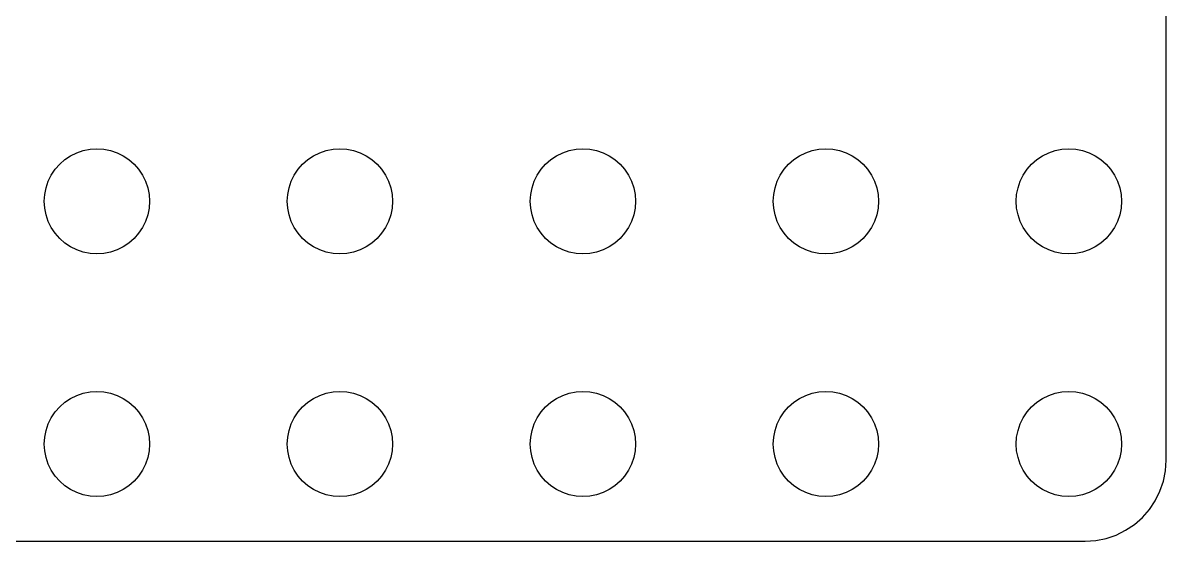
# Model space of a CAD drawing. Header units: metres. Extents: x -66 to 66, y -36 to 36.
# Drawn here: x -4.6 to 66, y -36 to -4 of the extents above; entities that cross this region are included whole.
import ezdxf

# ---------------------------------------------------------------- set-up
doc = ezdxf.new("R2010")
doc.units = ezdxf.units.M

msp = doc.modelspace()

# ---------------------------------------------------------------- linework, layer by layer
for p, q in [((66.005, -31.005), (66.005, 31.005)), ((-1.625, -12.1854), (-1.24371, -11.9974)), ((-1.24371, -11.9974), (-0.84116, -11.8607)), ((-0.84116, -11.8607), (-0.42421, -11.7778)), ((-0.42421, -11.7778), (0, -11.75)), ((0, -11.75), (0.42421, -11.7778)), ((0.42421, -11.7778), (0.84116, -11.8607)), ((0.84116, -11.8607), (1.24371, -11.9974)), ((1.24371, -11.9974), (1.625, -12.1854)), ((13.375, -12.1854), (13.7563, -11.9974)), ((13.7563, -11.9974), (14.1588, -11.8607)), ((14.1588, -11.8607), (14.5758, -11.7778)), ((14.5758, -11.7778), (15, -11.75)), ((15, -11.75), (15.4242, -11.7778)), ((15.4242, -11.7778), (15.8412, -11.8607)), ((15.8412, -11.8607), (16.2437, -11.9974)), ((16.2437, -11.9974), (16.625, -12.1854)), ((28.375, -12.1854), (28.7563, -11.9974)), ((28.7563, -11.9974), (29.1588, -11.8607)), ((29.1588, -11.8607), (29.5758, -11.7778)), ((29.5758, -11.7778), (30, -11.75)), ((30, -11.75), (30.4242, -11.7778)), ((30.4242, -11.7778), (30.8412, -11.8607)), ((30.8412, -11.8607), (31.2437, -11.9974)), ((31.2437, -11.9974), (31.625, -12.1854)), ((43.375, -12.1854), (43.7563, -11.9974)), ((43.7563, -11.9974), (44.1588, -11.8607)), ((44.1588, -11.8607), (44.5758, -11.7778)), ((44.5758, -11.7778), (45, -11.75)), ((45, -11.75), (45.4242, -11.7778)), ((45.4242, -11.7778), (45.8412, -11.8607)), ((45.8412, -11.8607), (46.2437, -11.9974)), ((46.2437, -11.9974), (46.625, -12.1854)), ((58.375, -12.1854), (58.7563, -11.9974)), ((58.7563, -11.9974), (59.1588, -11.8607)), ((59.1588, -11.8607), (59.5758, -11.7778)), ((59.5758, -11.7778), (60, -11.75)), ((60, -11.75), (60.4242, -11.7778)), ((60.4242, -11.7778), (60.8412, -11.8607)), ((60.8412, -11.8607), (61.2437, -11.9974)), ((61.2437, -11.9974), (61.625, -12.1854)), ((-2.57838, -13.0215), (-2.2981, -12.7019)), ((-2.2981, -12.7019), (-1.97847, -12.4216)), ((-1.97847, -12.4216), (-1.625, -12.1854)), ((1.625, -12.1854), (1.97847, -12.4216)), ((1.97847, -12.4216), (2.2981, -12.7019)), ((2.2981, -12.7019), (2.57838, -13.0215)), ((12.4216, -13.0215), (12.7019, -12.7019)), ((12.7019, -12.7019), (13.0215, -12.4216)), ((13.0215, -12.4216), (13.375, -12.1854)), ((16.625, -12.1854), (16.9785, -12.4216)), ((16.9785, -12.4216), (17.2981, -12.7019)), ((17.2981, -12.7019), (17.5784, -13.0215)), ((27.4216, -13.0215), (27.7019, -12.7019)), ((27.7019, -12.7019), (28.0215, -12.4216)), ((28.0215, -12.4216), (28.375, -12.1854)), ((31.625, -12.1854), (31.9785, -12.4216)), ((31.9785, -12.4216), (32.2981, -12.7019)), ((32.2981, -12.7019), (32.5784, -13.0215)), ((42.4216, -13.0215), (42.7019, -12.7019)), ((42.7019, -12.7019), (43.0215, -12.4216)), ((43.0215, -12.4216), (43.375, -12.1854)), ((46.625, -12.1854), (46.9785, -12.4216)), ((46.9785, -12.4216), (47.2981, -12.7019)), ((47.2981, -12.7019), (47.5784, -13.0215)), ((57.4216, -13.0215), (57.7019, -12.7019)), ((57.7019, -12.7019), (58.0215, -12.4216)), ((58.0215, -12.4216), (58.375, -12.1854)), ((61.625, -12.1854), (61.9785, -12.4216)), ((61.9785, -12.4216), (62.2981, -12.7019)), ((62.2981, -12.7019), (62.5784, -13.0215)), ((-3.00259, -13.7563), (-2.81458, -13.375)), ((-2.81458, -13.375), (-2.57838, -13.0215)), ((2.57838, -13.0215), (2.81458, -13.375)), ((2.81458, -13.375), (3.00259, -13.7563)), ((11.9974, -13.7563), (12.1854, -13.375)), ((12.1854, -13.375), (12.4216, -13.0215)), ((17.5784, -13.0215), (17.8146, -13.375)), ((17.8146, -13.375), (18.0026, -13.7563)), ((26.9974, -13.7563), (27.1854, -13.375)), ((27.1854, -13.375), (27.4216, -13.0215)), ((32.5784, -13.0215), (32.8146, -13.375)), ((32.8146, -13.375), (33.0026, -13.7563)), ((41.9974, -13.7563), (42.1854, -13.375)), ((42.1854, -13.375), (42.4216, -13.0215)), ((47.5784, -13.0215), (47.8146, -13.375)), ((47.8146, -13.375), (48.0026, -13.7563)), ((56.9974, -13.7563), (57.1854, -13.375)), ((57.1854, -13.375), (57.4216, -13.0215)), ((62.5784, -13.0215), (62.8146, -13.375)), ((62.8146, -13.375), (63.0026, -13.7563)), ((-3.13925, -14.1588), (-3.00259, -13.7563)), ((3.00259, -13.7563), (3.13925, -14.1588)), ((11.8607, -14.1588), (11.9974, -13.7563)), ((18.0026, -13.7563), (18.1393, -14.1588)), ((26.8607, -14.1588), (26.9974, -13.7563)), ((33.0026, -13.7563), (33.1393, -14.1588)), ((41.8607, -14.1588), (41.9974, -13.7563)), ((48.0026, -13.7563), (48.1393, -14.1588)), ((56.8607, -14.1588), (56.9974, -13.7563)), ((63.0026, -13.7563), (63.1393, -14.1588)), ((-3.25, -15), (-3.22218, -14.5758)), ((-3.22218, -14.5758), (-3.13925, -14.1588)), ((3.13925, -14.1588), (3.22218, -14.5758)), ((3.22218, -14.5758), (3.25, -15)), ((11.75, -15), (11.7778, -14.5758)), ((11.7778, -14.5758), (11.8607, -14.1588)), ((18.1393, -14.1588), (18.2222, -14.5758)), ((18.2222, -14.5758), (18.25, -15)), ((26.75, -15), (26.7778, -14.5758)), ((26.7778, -14.5758), (26.8607, -14.1588)), ((33.1393, -14.1588), (33.2222, -14.5758)), ((33.2222, -14.5758), (33.25, -15)), ((41.75, -15), (41.7778, -14.5758)), ((41.7778, -14.5758), (41.8607, -14.1588)), ((48.1393, -14.1588), (48.2222, -14.5758)), ((48.2222, -14.5758), (48.25, -15)), ((56.75, -15), (56.7778, -14.5758)), ((56.7778, -14.5758), (56.8607, -14.1588)), ((63.1393, -14.1588), (63.2222, -14.5758)), ((63.2222, -14.5758), (63.25, -15)), ((-3.22218, -15.4242), (-3.25, -15)), ((-3.13925, -15.8412), (-3.22218, -15.4242)), ((3.22218, -15.4242), (3.13925, -15.8412)), ((3.25, -15), (3.22218, -15.4242)), ((11.7778, -15.4242), (11.75, -15)), ((11.8607, -15.8412), (11.7778, -15.4242)), ((18.2222, -15.4242), (18.1393, -15.8412)), ((18.25, -15), (18.2222, -15.4242)), ((26.7778, -15.4242), (26.75, -15)), ((26.8607, -15.8412), (26.7778, -15.4242)), ((33.2222, -15.4242), (33.1393, -15.8412)), ((33.25, -15), (33.2222, -15.4242)), ((41.7778, -15.4242), (41.75, -15)), ((41.8607, -15.8412), (41.7778, -15.4242)), ((48.2222, -15.4242), (48.1393, -15.8412)), ((48.25, -15), (48.2222, -15.4242)), ((56.7778, -15.4242), (56.75, -15)), ((56.8607, -15.8412), (56.7778, -15.4242)), ((63.2222, -15.4242), (63.1393, -15.8412)), ((63.25, -15), (63.2222, -15.4242)), ((-3.00259, -16.2437), (-3.13925, -15.8412)), ((3.13925, -15.8412), (3.00259, -16.2437)), ((11.9974, -16.2437), (11.8607, -15.8412)), ((18.1393, -15.8412), (18.0026, -16.2437)), ((26.9974, -16.2437), (26.8607, -15.8412)), ((33.1393, -15.8412), (33.0026, -16.2437)), ((41.9974, -16.2437), (41.8607, -15.8412)), ((48.1393, -15.8412), (48.0026, -16.2437)), ((56.9974, -16.2437), (56.8607, -15.8412)), ((63.1393, -15.8412), (63.0026, -16.2437)), ((-2.81458, -16.625), (-3.00259, -16.2437)), ((-2.57838, -16.9785), (-2.81458, -16.625)), ((2.81458, -16.625), (2.57838, -16.9785)), ((3.00259, -16.2437), (2.81458, -16.625)), ((12.1854, -16.625), (11.9974, -16.2437)), ((12.4216, -16.9785), (12.1854, -16.625)), ((17.8146, -16.625), (17.5784, -16.9785)), ((18.0026, -16.2437), (17.8146, -16.625)), ((27.1854, -16.625), (26.9974, -16.2437)), ((27.4216, -16.9785), (27.1854, -16.625)), ((32.8146, -16.625), (32.5784, -16.9785)), ((33.0026, -16.2437), (32.8146, -16.625)), ((42.1854, -16.625), (41.9974, -16.2437)), ((42.4216, -16.9785), (42.1854, -16.625)), ((47.8146, -16.625), (47.5784, -16.9785)), ((48.0026, -16.2437), (47.8146, -16.625)), ((57.1854, -16.625), (56.9974, -16.2437)), ((57.4216, -16.9785), (57.1854, -16.625)), ((62.8146, -16.625), (62.5784, -16.9785)), ((63.0026, -16.2437), (62.8146, -16.625)), ((-2.2981, -17.2981), (-2.57838, -16.9785)), ((-1.97847, -17.5784), (-2.2981, -17.2981)), ((-1.625, -17.8146), (-1.97847, -17.5784)), ((1.97847, -17.5784), (1.625, -17.8146)), ((2.2981, -17.2981), (1.97847, -17.5784)), ((2.57838, -16.9785), (2.2981, -17.2981)), ((12.7019, -17.2981), (12.4216, -16.9785)), ((13.0215, -17.5784), (12.7019, -17.2981)), ((13.375, -17.8146), (13.0215, -17.5784)), ((16.9785, -17.5784), (16.625, -17.8146)), ((17.2981, -17.2981), (16.9785, -17.5784)), ((17.5784, -16.9785), (17.2981, -17.2981)), ((27.7019, -17.2981), (27.4216, -16.9785)), ((28.0215, -17.5784), (27.7019, -17.2981)), ((28.375, -17.8146), (28.0215, -17.5784)), ((31.9785, -17.5784), (31.625, -17.8146)), ((32.2981, -17.2981), (31.9785, -17.5784)), ((32.5784, -16.9785), (32.2981, -17.2981)), ((42.7019, -17.2981), (42.4216, -16.9785)), ((43.0215, -17.5784), (42.7019, -17.2981)), ((43.375, -17.8146), (43.0215, -17.5784)), ((46.9785, -17.5784), (46.625, -17.8146)), ((47.2981, -17.2981), (46.9785, -17.5784)), ((47.5784, -16.9785), (47.2981, -17.2981)), ((57.7019, -17.2981), (57.4216, -16.9785)), ((58.0215, -17.5784), (57.7019, -17.2981)), ((58.375, -17.8146), (58.0215, -17.5784)), ((61.9785, -17.5784), (61.625, -17.8146)), ((62.2981, -17.2981), (61.9785, -17.5784)), ((62.5784, -16.9785), (62.2981, -17.2981)), ((-1.24371, -18.0026), (-1.625, -17.8146)), ((-0.84116, -18.1393), (-1.24371, -18.0026)), ((-0.42421, -18.2222), (-0.84116, -18.1393)), ((0, -18.25), (-0.42421, -18.2222)), ((0.42421, -18.2222), (0, -18.25)), ((0.84116, -18.1393), (0.42421, -18.2222)), ((1.24371, -18.0026), (0.84116, -18.1393)), ((1.625, -17.8146), (1.24371, -18.0026)), ((13.7563, -18.0026), (13.375, -17.8146)), ((14.1588, -18.1393), (13.7563, -18.0026)), ((14.5758, -18.2222), (14.1588, -18.1393)), ((15, -18.25), (14.5758, -18.2222)), ((15.4242, -18.2222), (15, -18.25)), ((15.8412, -18.1393), (15.4242, -18.2222)), ((16.2437, -18.0026), (15.8412, -18.1393)), ((16.625, -17.8146), (16.2437, -18.0026)), ((28.7563, -18.0026), (28.375, -17.8146)), ((29.1588, -18.1393), (28.7563, -18.0026)), ((29.5758, -18.2222), (29.1588, -18.1393)), ((30, -18.25), (29.5758, -18.2222)), ((30.4242, -18.2222), (30, -18.25)), ((30.8412, -18.1393), (30.4242, -18.2222)), ((31.2437, -18.0026), (30.8412, -18.1393)), ((31.625, -17.8146), (31.2437, -18.0026)), ((43.7563, -18.0026), (43.375, -17.8146)), ((44.1588, -18.1393), (43.7563, -18.0026)), ((44.5758, -18.2222), (44.1588, -18.1393)), ((45, -18.25), (44.5758, -18.2222)), ((45.4242, -18.2222), (45, -18.25)), ((45.8412, -18.1393), (45.4242, -18.2222)), ((46.2437, -18.0026), (45.8412, -18.1393)), ((46.625, -17.8146), (46.2437, -18.0026)), ((58.7563, -18.0026), (58.375, -17.8146)), ((59.1588, -18.1393), (58.7563, -18.0026)), ((59.5758, -18.2222), (59.1588, -18.1393)), ((60, -18.25), (59.5758, -18.2222)), ((60.4242, -18.2222), (60, -18.25)), ((60.8412, -18.1393), (60.4242, -18.2222)), ((61.2437, -18.0026), (60.8412, -18.1393)), ((61.625, -17.8146), (61.2437, -18.0026)), ((-0.84116, -26.8607), (-0.42421, -26.7778)), ((-0.42421, -26.7778), (0, -26.75)), ((0, -26.75), (0.42421, -26.7778)), ((0.42421, -26.7778), (0.84116, -26.8607)), ((14.1588, -26.8607), (14.5758, -26.7778)), ((14.5758, -26.7778), (15, -26.75)), ((15, -26.75), (15.4242, -26.7778)), ((15.4242, -26.7778), (15.8412, -26.8607)), ((29.1588, -26.8607), (29.5758, -26.7778)), ((29.5758, -26.7778), (30, -26.75)), ((30, -26.75), (30.4242, -26.7778)), ((30.4242, -26.7778), (30.8412, -26.8607)), ((44.1588, -26.8607), (44.5758, -26.7778)), ((44.5758, -26.7778), (45, -26.75)), ((45, -26.75), (45.4242, -26.7778)), ((45.4242, -26.7778), (45.8412, -26.8607)), ((59.1588, -26.8607), (59.5758, -26.7778)), ((59.5758, -26.7778), (60, -26.75)), ((60, -26.75), (60.4242, -26.7778)), ((60.4242, -26.7778), (60.8412, -26.8607)), ((-2.2981, -27.7019), (-1.97847, -27.4216)), ((-1.97847, -27.4216), (-1.625, -27.1854)), ((-1.625, -27.1854), (-1.24371, -26.9974)), ((-1.24371, -26.9974), (-0.84116, -26.8607)), ((0.84116, -26.8607), (1.24371, -26.9974)), ((1.24371, -26.9974), (1.625, -27.1854)), ((1.625, -27.1854), (1.97847, -27.4216)), ((1.97847, -27.4216), (2.2981, -27.7019)), ((12.7019, -27.7019), (13.0215, -27.4216)), ((13.0215, -27.4216), (13.375, -27.1854)), ((13.375, -27.1854), (13.7563, -26.9974)), ((13.7563, -26.9974), (14.1588, -26.8607)), ((15.8412, -26.8607), (16.2437, -26.9974)), ((16.2437, -26.9974), (16.625, -27.1854)), ((16.625, -27.1854), (16.9785, -27.4216)), ((16.9785, -27.4216), (17.2981, -27.7019)), ((27.7019, -27.7019), (28.0215, -27.4216)), ((28.0215, -27.4216), (28.375, -27.1854)), ((28.375, -27.1854), (28.7563, -26.9974)), ((28.7563, -26.9974), (29.1588, -26.8607)), ((30.8412, -26.8607), (31.2437, -26.9974)), ((31.2437, -26.9974), (31.625, -27.1854)), ((31.625, -27.1854), (31.9785, -27.4216)), ((31.9785, -27.4216), (32.2981, -27.7019)), ((42.7019, -27.7019), (43.0215, -27.4216)), ((43.0215, -27.4216), (43.375, -27.1854)), ((43.375, -27.1854), (43.7563, -26.9974)), ((43.7563, -26.9974), (44.1588, -26.8607)), ((45.8412, -26.8607), (46.2437, -26.9974)), ((46.2437, -26.9974), (46.625, -27.1854)), ((46.625, -27.1854), (46.9785, -27.4216)), ((46.9785, -27.4216), (47.2981, -27.7019)), ((57.7019, -27.7019), (58.0215, -27.4216)), ((58.0215, -27.4216), (58.375, -27.1854)), ((58.375, -27.1854), (58.7563, -26.9974)), ((58.7563, -26.9974), (59.1588, -26.8607)), ((60.8412, -26.8607), (61.2437, -26.9974)), ((61.2437, -26.9974), (61.625, -27.1854)), ((61.625, -27.1854), (61.9785, -27.4216)), ((61.9785, -27.4216), (62.2981, -27.7019)), ((-2.81458, -28.375), (-2.57838, -28.0215)), ((-2.57838, -28.0215), (-2.2981, -27.7019)), ((2.2981, -27.7019), (2.57838, -28.0215)), ((2.57838, -28.0215), (2.81458, -28.375)), ((12.1854, -28.375), (12.4216, -28.0215)), ((12.4216, -28.0215), (12.7019, -27.7019)), ((17.2981, -27.7019), (17.5784, -28.0215)), ((17.5784, -28.0215), (17.8146, -28.375)), ((27.1854, -28.375), (27.4216, -28.0215)), ((27.4216, -28.0215), (27.7019, -27.7019)), ((32.2981, -27.7019), (32.5784, -28.0215)), ((32.5784, -28.0215), (32.8146, -28.375)), ((42.1854, -28.375), (42.4216, -28.0215)), ((42.4216, -28.0215), (42.7019, -27.7019)), ((47.2981, -27.7019), (47.5784, -28.0215)), ((47.5784, -28.0215), (47.8146, -28.375)), ((57.1854, -28.375), (57.4216, -28.0215)), ((57.4216, -28.0215), (57.7019, -27.7019)), ((62.2981, -27.7019), (62.5784, -28.0215)), ((62.5784, -28.0215), (62.8146, -28.375)), ((-3.13925, -29.1588), (-3.00259, -28.7563)), ((-3.00259, -28.7563), (-2.81458, -28.375)), ((2.81458, -28.375), (3.00259, -28.7563)), ((3.00259, -28.7563), (3.13925, -29.1588)), ((11.8607, -29.1588), (11.9974, -28.7563)), ((11.9974, -28.7563), (12.1854, -28.375)), ((17.8146, -28.375), (18.0026, -28.7563)), ((18.0026, -28.7563), (18.1393, -29.1588)), ((26.8607, -29.1588), (26.9974, -28.7563)), ((26.9974, -28.7563), (27.1854, -28.375)), ((32.8146, -28.375), (33.0026, -28.7563)), ((33.0026, -28.7563), (33.1393, -29.1588)), ((41.8607, -29.1588), (41.9974, -28.7563)), ((41.9974, -28.7563), (42.1854, -28.375)), ((47.8146, -28.375), (48.0026, -28.7563)), ((48.0026, -28.7563), (48.1393, -29.1588)), ((56.8607, -29.1588), (56.9974, -28.7563)), ((56.9974, -28.7563), (57.1854, -28.375)), ((62.8146, -28.375), (63.0026, -28.7563)), ((63.0026, -28.7563), (63.1393, -29.1588)), ((-3.25, -30), (-3.22218, -29.5758)), ((-3.22218, -29.5758), (-3.13925, -29.1588)), ((3.13925, -29.1588), (3.22218, -29.5758)), ((3.22218, -29.5758), (3.25, -30)), ((11.75, -30), (11.7778, -29.5758)), ((11.7778, -29.5758), (11.8607, -29.1588)), ((18.1393, -29.1588), (18.2222, -29.5758)), ((18.2222, -29.5758), (18.25, -30)), ((26.75, -30), (26.7778, -29.5758)), ((26.7778, -29.5758), (26.8607, -29.1588)), ((33.1393, -29.1588), (33.2222, -29.5758)), ((33.2222, -29.5758), (33.25, -30)), ((41.75, -30), (41.7778, -29.5758)), ((41.7778, -29.5758), (41.8607, -29.1588)), ((48.1393, -29.1588), (48.2222, -29.5758)), ((48.2222, -29.5758), (48.25, -30)), ((56.75, -30), (56.7778, -29.5758)), ((56.7778, -29.5758), (56.8607, -29.1588)), ((63.1393, -29.1588), (63.2222, -29.5758)), ((63.2222, -29.5758), (63.25, -30)), ((-3.22218, -30.4242), (-3.25, -30)), ((3.25, -30), (3.22218, -30.4242)), ((11.7778, -30.4242), (11.75, -30)), ((18.25, -30), (18.2222, -30.4242)), ((26.7778, -30.4242), (26.75, -30)), ((33.25, -30), (33.2222, -30.4242)), ((41.7778, -30.4242), (41.75, -30)), ((48.25, -30), (48.2222, -30.4242)), ((56.7778, -30.4242), (56.75, -30)), ((63.25, -30), (63.2222, -30.4242)), ((-3.13925, -30.8412), (-3.22218, -30.4242)), ((-3.00259, -31.2437), (-3.13925, -30.8412)), ((3.13925, -30.8412), (3.00259, -31.2437)), ((3.22218, -30.4242), (3.13925, -30.8412)), ((11.8607, -30.8412), (11.7778, -30.4242)), ((11.9974, -31.2437), (11.8607, -30.8412)), ((18.1393, -30.8412), (18.0026, -31.2437)), ((18.2222, -30.4242), (18.1393, -30.8412)), ((26.8607, -30.8412), (26.7778, -30.4242)), ((26.9974, -31.2437), (26.8607, -30.8412)), ((33.1393, -30.8412), (33.0026, -31.2437)), ((33.2222, -30.4242), (33.1393, -30.8412)), ((41.8607, -30.8412), (41.7778, -30.4242)), ((41.9974, -31.2437), (41.8607, -30.8412)), ((48.1393, -30.8412), (48.0026, -31.2437)), ((48.2222, -30.4242), (48.1393, -30.8412)), ((56.8607, -30.8412), (56.7778, -30.4242)), ((56.9974, -31.2437), (56.8607, -30.8412)), ((63.1393, -30.8412), (63.0026, -31.2437)), ((63.2222, -30.4242), (63.1393, -30.8412)), ((65.9622, -31.6576), (66.005, -31.005)), ((-2.81458, -31.625), (-3.00259, -31.2437)), ((-2.57838, -31.9785), (-2.81458, -31.625)), ((2.81458, -31.625), (2.57838, -31.9785)), ((3.00259, -31.2437), (2.81458, -31.625)), ((12.1854, -31.625), (11.9974, -31.2437)), ((12.4216, -31.9785), (12.1854, -31.625)), ((17.8146, -31.625), (17.5784, -31.9785)), ((18.0026, -31.2437), (17.8146, -31.625)), ((27.1854, -31.625), (26.9974, -31.2437)), ((27.4216, -31.9785), (27.1854, -31.625)), ((32.8146, -31.625), (32.5784, -31.9785)), ((33.0026, -31.2437), (32.8146, -31.625)), ((42.1854, -31.625), (41.9974, -31.2437)), ((42.4216, -31.9785), (42.1854, -31.625)), ((47.8146, -31.625), (47.5784, -31.9785)), ((48.0026, -31.2437), (47.8146, -31.625)), ((57.1854, -31.625), (56.9974, -31.2437)), ((57.4216, -31.9785), (57.1854, -31.625)), ((62.8146, -31.625), (62.5784, -31.9785)), ((63.0026, -31.2437), (62.8146, -31.625)), ((65.8346, -32.2991), (65.9622, -31.6576)), ((-2.2981, -32.2981), (-2.57838, -31.9785)), ((-1.97847, -32.5784), (-2.2981, -32.2981)), ((2.2981, -32.2981), (1.97847, -32.5784)), ((2.57838, -31.9785), (2.2981, -32.2981)), ((12.7019, -32.2981), (12.4216, -31.9785)), ((13.0215, -32.5784), (12.7019, -32.2981)), ((17.2981, -32.2981), (16.9785, -32.5784)), ((17.5784, -31.9785), (17.2981, -32.2981)), ((27.7019, -32.2981), (27.4216, -31.9785)), ((28.0215, -32.5784), (27.7019, -32.2981)), ((32.2981, -32.2981), (31.9785, -32.5784)), ((32.5784, -31.9785), (32.2981, -32.2981)), ((42.7019, -32.2981), (42.4216, -31.9785)), ((43.0215, -32.5784), (42.7019, -32.2981)), ((47.2981, -32.2981), (46.9785, -32.5784)), ((47.5784, -31.9785), (47.2981, -32.2981)), ((57.7019, -32.2981), (57.4216, -31.9785)), ((58.0215, -32.5784), (57.7019, -32.2981)), ((62.2981, -32.2981), (61.9785, -32.5784)), ((62.5784, -31.9785), (62.2981, -32.2981)), ((65.6244, -32.9184), (65.8346, -32.2991)), ((-1.625, -32.8146), (-1.97847, -32.5784)), ((-1.24371, -33.0026), (-1.625, -32.8146)), ((-0.84116, -33.1393), (-1.24371, -33.0026)), ((-0.42421, -33.2222), (-0.84116, -33.1393)), ((0.84116, -33.1393), (0.42421, -33.2222)), ((1.24371, -33.0026), (0.84116, -33.1393)), ((1.625, -32.8146), (1.24371, -33.0026)), ((1.97847, -32.5784), (1.625, -32.8146)), ((13.375, -32.8146), (13.0215, -32.5784)), ((13.7563, -33.0026), (13.375, -32.8146)), ((14.1588, -33.1393), (13.7563, -33.0026)), ((14.5758, -33.2222), (14.1588, -33.1393)), ((15.8412, -33.1393), (15.4242, -33.2222)), ((16.2437, -33.0026), (15.8412, -33.1393)), ((16.625, -32.8146), (16.2437, -33.0026)), ((16.9785, -32.5784), (16.625, -32.8146)), ((28.375, -32.8146), (28.0215, -32.5784)), ((28.7563, -33.0026), (28.375, -32.8146)), ((29.1588, -33.1393), (28.7563, -33.0026)), ((29.5758, -33.2222), (29.1588, -33.1393)), ((30.8412, -33.1393), (30.4242, -33.2222)), ((31.2437, -33.0026), (30.8412, -33.1393)), ((31.625, -32.8146), (31.2437, -33.0026)), ((31.9785, -32.5784), (31.625, -32.8146)), ((43.375, -32.8146), (43.0215, -32.5784)), ((43.7563, -33.0026), (43.375, -32.8146)), ((44.1588, -33.1393), (43.7563, -33.0026)), ((44.5758, -33.2222), (44.1588, -33.1393)), ((45.8412, -33.1393), (45.4242, -33.2222)), ((46.2437, -33.0026), (45.8412, -33.1393)), ((46.625, -32.8146), (46.2437, -33.0026)), ((46.9785, -32.5784), (46.625, -32.8146)), ((58.375, -32.8146), (58.0215, -32.5784)), ((58.7563, -33.0026), (58.375, -32.8146)), ((59.1588, -33.1393), (58.7563, -33.0026)), ((59.5758, -33.2222), (59.1588, -33.1393)), ((60.8412, -33.1393), (60.4242, -33.2222)), ((61.2437, -33.0026), (60.8412, -33.1393)), ((61.625, -32.8146), (61.2437, -33.0026)), ((61.9785, -32.5784), (61.625, -32.8146)), ((65.3351, -33.505), (65.6244, -32.9184)), ((0, -33.25), (-0.42421, -33.2222)), ((0.42421, -33.2222), (0, -33.25)), ((15, -33.25), (14.5758, -33.2222)), ((15.4242, -33.2222), (15, -33.25)), ((30, -33.25), (29.5758, -33.2222)), ((30.4242, -33.2222), (30, -33.25)), ((45, -33.25), (44.5758, -33.2222)), ((45.4242, -33.2222), (45, -33.25)), ((60, -33.25), (59.5758, -33.2222)), ((60.4242, -33.2222), (60, -33.25)), ((64.9718, -34.0488), (65.3351, -33.505)), ((64.0488, -34.9718), (64.5405, -34.5405)), ((64.5405, -34.5405), (64.9718, -34.0488)), ((63.505, -35.3351), (64.0488, -34.9718)), ((61.005, -36.005), (61.6576, -35.9622)), ((61.6576, -35.9622), (62.2991, -35.8346)), ((62.2991, -35.8346), (62.9184, -35.6244)), ((62.9184, -35.6244), (63.505, -35.3351)), ((-61.005, -36.005), (61.005, -36.005))]:
    msp.add_line(p, q)

doc.saveas('drawing.dxf')
